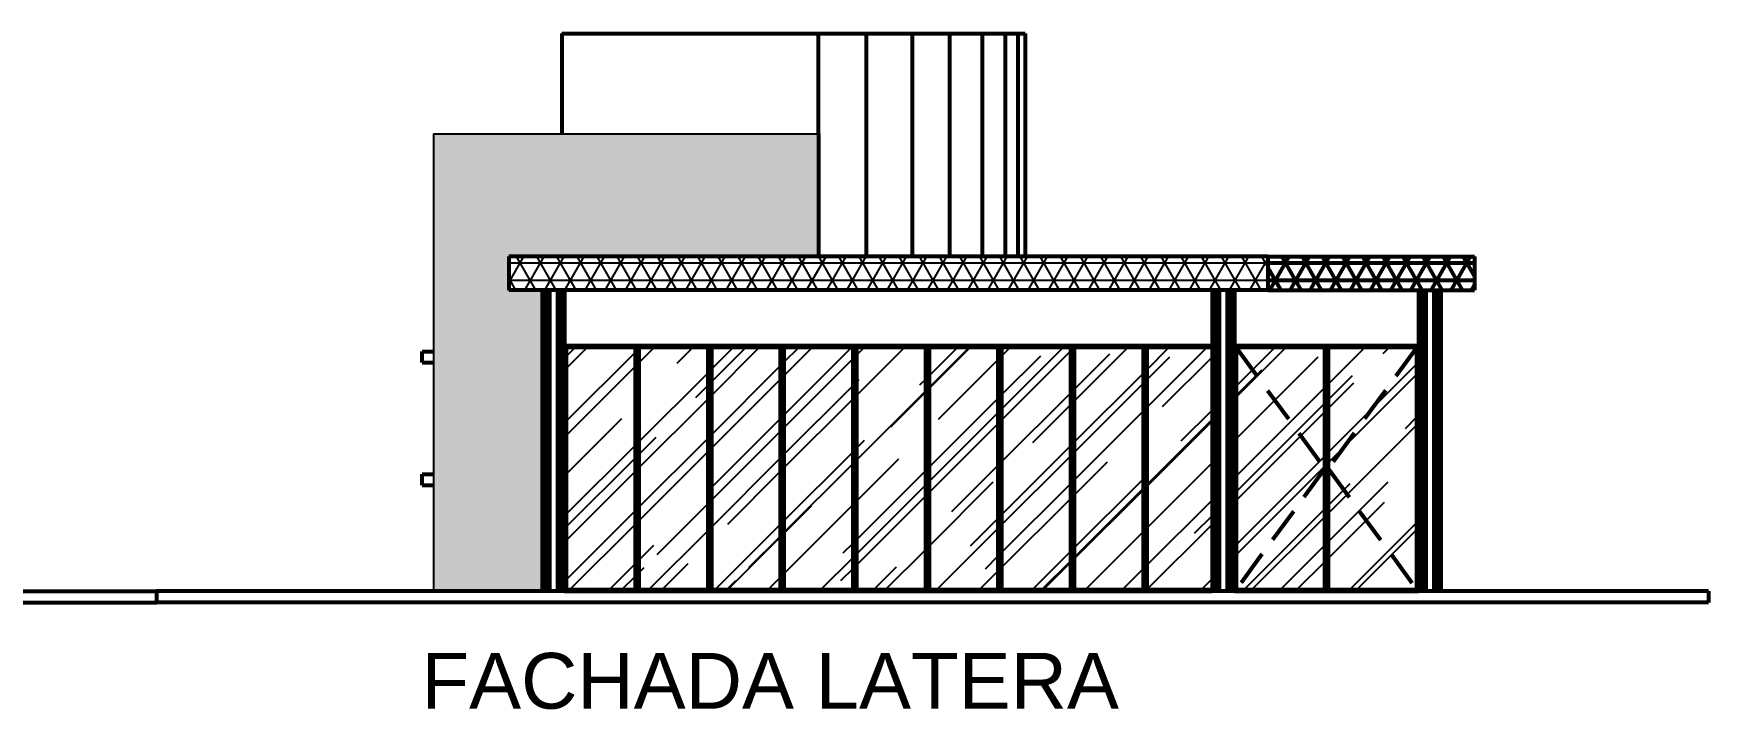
# Model space of a CAD drawing. Extents: x -98 to 79, y 8 to 90.
# Drawn here: x 63.99 to 79, y 38.84 to 44.9 of the extents above; entities that cross this region are included whole.
import ezdxf

# ---------------------------------------------------------------- set-up
doc = ezdxf.new("R2010")
doc.units = 0
doc.header["$MEASUREMENT"] = 0
doc.linetypes.add('HIDDEN2', pattern=[4.7625, 3.175, -1.5875])
doc.layers.add('MURO', color=7, linetype='CONTINUOUS', lineweight=53)
doc.layers.add('SOMBRA_MURO', color=254, linetype='CONTINUOUS')
doc.layers.add('VENTANAS', color=4, linetype='CONTINUOUS')
doc.styles.get("Standard").update_dxf_attribs({"font": 'arial.ttf'})
pattern_1 = [(0, (47.06303, -27.7796), (0, 0.15625), []), (60, (47.06303, -27.7796), (-0.13531647, 0.078125), []), (120, (47.06303, -27.7796), (-0.13531647, -0.078125), [])]
pattern_2 = [(45, (47.06303, -27.7796), (0.424264, 1.131371), [7.5, -1, 2.5, -0.5]), (45, (47.3565, -27.1326), (-0.8237794, 0.1166726), [1.5, -0.165, 3, -0.375]), (45, (46.9393, -27.3023), (1.6015969, 2.0753584), [4, -0.7, 2, -0.5])]

msp = doc.modelspace()

# ---------------------------------------------------------------- hatches: boundary and pattern name
at = {"layer": 'MURO'}
h = msp.add_hatch(dxfattribs=at)
h.set_pattern_fill('NET3', color=256, scale=1.25, style=0)
h.set_pattern_definition(pattern_1)
h.paths.add_polyline_path([(76.9, 42.602), (76.9, 42.902), (75.05, 42.902), (75.05, 42.602)])
at = {"layer": 'SOMBRA_MURO'}
h = msp.add_hatch(dxfattribs=at)
h.set_pattern_fill('AR-CONC', color=5, scale=0.03, style=0)
h.set_pattern_definition([(50, (47.06303, -27.7796), (0.21517805, -0.01882564), [0.0225, -0.2475]), (355, (47.06303, -27.7796), (-0.0416254, 0.22565764), [0.018, -0.198]), (100.4514, (47.08096, -27.78117), (0.1735528, 0.20683186), [0.01912206, -0.21034263]), (46.1842, (47.06303, -27.7196), (0.3201723, -0.0496557), [0.03375, -0.37125]), (96.6356, (47.0897, -27.72374), (0.2803988, 0.2922354), [0.0286831, -0.3155139]), (351.1842, (47.06303, -27.7196), (0.2803986, 0.2922356), [0.027, -0.297]), (21, (47.09303, -27.7346), (0.1790721, -0.12078567), [0.0225, -0.2475]), (326, (47.09303, -27.7346), (0.0729946, 0.217545), [0.018, -0.198]), (71.4514, (47.10795, -27.74467), (0.2520668, 0.09675915), [0.01912206, -0.21034263]), (37.5, (47.06303, -27.7796), (0.00364796, 0.09986816), [0, -0.1956, 0, -0.201, 0, -0.19875]), (7.5, (47.06303, -27.7796), (0.07892086, 0.11832351), [0, -0.1146, 0, -0.1911, 0, -0.07575]), (327.5, (46.99613, -27.7796), (0.16014673, -0.00676646), [0, -0.075, 0, -0.234, 0, -0.3105]), (317.5, (46.96613, -27.7796), (0.17495585, 0.0300315), [0, -0.0975, 0, -0.1554, 0, -0.2205])])
h.paths.add_polyline_path([(71.025, 42.902), (71.025, 44.002), (67.575, 44.002), (67.575, 39.902), (68.55, 39.902), (68.55, 42.602), (68.25, 42.602), (68.25, 42.902)])
at = {"layer": 'VENTANAS'}
h = msp.add_hatch(dxfattribs=at)
h.set_pattern_fill('NET3', color=94, scale=1.25, style=0)
h.set_pattern_definition(pattern_1)
h.paths.add_polyline_path([(75.05, 42.602), (75.05, 42.902), (68.25, 42.902), (68.25, 42.602)])
h = msp.add_hatch(dxfattribs=at)
h.set_pattern_fill('AR-RROOF', color=256, scale=0.5, angle=45, style=0)
h.set_pattern_definition(pattern_2)
h.paths.add_polyline_path([(69.385, 42.087), (68.765, 42.087), (68.765, 39.917), (69.385, 39.917)])
h.paths.add_polyline_path([(70.035, 42.087), (69.415, 42.087), (69.415, 39.917), (70.035, 39.917)])
h.paths.add_polyline_path([(70.685, 42.087), (70.065, 42.087), (70.065, 39.917), (70.685, 39.917)])
h.paths.add_polyline_path([(71.335, 42.087), (70.715, 42.087), (70.715, 39.917), (71.335, 39.917)])
h.paths.add_polyline_path([(71.985, 42.087), (71.365, 42.087), (71.365, 39.917), (71.985, 39.917)])
h.paths.add_polyline_path([(72.635, 42.087), (72.015, 42.087), (72.015, 39.917), (72.635, 39.917)])
h.paths.add_polyline_path([(72.665, 39.917), (73.285, 39.917), (73.285, 42.087), (72.665, 42.087)])
h.paths.add_polyline_path([(73.935, 42.087), (73.315, 42.087), (73.315, 39.917), (73.935, 39.917)])
h.paths.add_polyline_path([(73.965, 39.917), (74.55, 39.917), (74.55, 42.087), (73.965, 42.087)])
h = msp.add_hatch(dxfattribs=at)
h.set_pattern_fill('AR-RROOF', color=256, scale=0.5, angle=45, style=0)
h.set_pattern_definition(pattern_2)
h.paths.add_polyline_path([(75.59, 39.917), (76.385, 39.917), (76.385, 42.087), (75.59, 42.087)])
h.paths.add_polyline_path([(74.765, 39.917), (75.56, 39.917), (75.56, 42.087), (74.765, 42.087)])

# ---------------------------------------------------------------- linework, layer by layer
at = {"layer": 'MURO'}
for p, q in [((68.725, 44.902), (68.725, 44.002)), ((68.725, 44.902), (72.875, 44.902)), ((71.025, 44.002), (71.025, 44.902)), ((71.451, 44.902), (71.451, 42.902)), ((71.863, 44.902), (71.863, 42.902)), ((72.198, 44.902), (72.198, 42.902)), ((72.492, 44.902), (72.492, 42.902)), ((72.696, 44.902), (72.696, 42.902)), ((72.811, 44.902), (72.811, 42.902)), ((72.875, 44.902), (72.875, 42.902)), ((71.025, 44.002), (71.025, 42.902)), ((75.05, 42.902), (68.25, 42.902)), ((68.25, 42.902), (68.25, 42.602)), ((75.05, 42.902), (76.9, 42.902)), ((75.05, 42.902), (75.05, 42.602)), ((76.9, 42.902), (76.9, 42.602)), ((75.05, 42.602), (68.25, 42.602)), ((68.55, 42.602), (68.55, 39.902)), ((68.566, 42.602), (68.566, 39.902)), ((68.587, 42.602), (68.587, 39.902)), ((68.614, 42.602), (68.614, 39.902)), ((68.686, 42.602), (68.686, 39.902)), ((68.713, 42.602), (68.713, 39.902)), ((68.734, 42.602), (68.734, 39.902)), ((68.75, 42.602), (68.75, 39.902)), ((74.55, 42.602), (74.55, 39.902)), ((74.566, 42.602), (74.566, 39.902)), ((74.587, 42.602), (74.587, 39.902)), ((74.614, 42.602), (74.614, 39.902)), ((74.686, 42.602), (74.686, 39.902)), ((74.713, 42.602), (74.713, 39.902)), ((74.734, 42.602), (74.734, 39.902)), ((74.75, 42.602), (74.75, 39.902)), ((75.05, 42.602), (76.9, 42.602)), ((76.4, 42.602), (76.4, 39.902)), ((76.416, 42.602), (76.416, 39.902)), ((76.437, 42.602), (76.437, 39.902)), ((76.464, 42.602), (76.464, 39.902)), ((76.536, 42.602), (76.536, 39.902)), ((76.563, 42.602), (76.563, 39.902)), ((76.584, 42.602), (76.584, 39.902)), ((76.6, 42.602), (76.6, 39.902)), ((67.475, 42.052), (67.575, 42.052)), ((67.475, 41.952), (67.475, 42.052)), ((69.4, 42.102), (69.4, 39.902)), ((70.05, 42.102), (70.05, 39.902)), ((70.7, 42.102), (70.7, 39.902)), ((71.35, 42.102), (71.35, 39.902)), ((72, 42.102), (72, 39.902)), ((72.65, 42.102), (72.65, 39.902)), ((73.3, 42.102), (73.3, 39.902)), ((73.95, 42.102), (73.95, 39.902)), ((74.75, 42.102), (76.4, 42.102)), ((75.575, 42.102), (75.575, 39.902)), ((67.475, 41.952), (67.575, 41.952)), ((67.475, 40.852), (67.475, 40.952)), ((67.475, 40.952), (67.575, 40.952)), ((67.475, 40.852), (67.575, 40.852)), ((39.195, 39.902), (65.095, 39.902)), ((39.195, 39.802), (65.095, 39.802)), ((65.095, 39.902), (65.095, 39.802)), ((78.997, 39.902), (65.095, 39.902)), ((65.095, 39.902), (65.095, 39.802)), ((78.997, 39.802), (65.095, 39.802)), ((78.997, 39.902), (78.997, 39.802))]:
    msp.add_line(p, q, dxfattribs=at)
at = {"layer": 'MURO', "linetype": 'HIDDEN2', "ltscale": 0.1}
for p, q in [((74.765, 42.087), (75.56, 41.002)), ((76.385, 42.087), (75.59, 41.002)), ((75.56, 41.002), (74.765, 39.917)), ((75.59, 41.002), (76.385, 39.917))]:
    msp.add_line(p, q, dxfattribs=at)
at = {"layer": 'MURO'}
for points in [[(69.4, 42.102), (68.75, 42.102), (68.75, 39.902), (69.4, 39.902)], [(69.385, 42.087), (68.765, 42.087), (68.765, 39.917), (69.385, 39.917)], [(70.05, 42.102), (69.4, 42.102), (69.4, 39.902), (70.05, 39.902)], [(70.035, 42.087), (69.415, 42.087), (69.415, 39.917), (70.035, 39.917)], [(70.7, 42.102), (70.05, 42.102), (70.05, 39.902), (70.7, 39.902)], [(70.685, 42.087), (70.065, 42.087), (70.065, 39.917), (70.685, 39.917)], [(71.35, 42.102), (70.7, 42.102), (70.7, 39.902), (71.35, 39.902)], [(71.335, 42.087), (70.715, 42.087), (70.715, 39.917), (71.335, 39.917)], [(72, 42.102), (71.35, 42.102), (71.35, 39.902), (72, 39.902)], [(71.985, 42.087), (71.365, 42.087), (71.365, 39.917), (71.985, 39.917)], [(72.65, 42.102), (72, 42.102), (72, 39.902), (72.65, 39.902)], [(72.635, 42.087), (72.015, 42.087), (72.015, 39.917), (72.635, 39.917)], [(73.3, 42.102), (72.65, 42.102), (72.65, 39.902), (73.3, 39.902)], [(73.285, 42.087), (72.665, 42.087), (72.665, 39.917), (73.285, 39.917)], [(73.95, 42.102), (73.3, 42.102), (73.3, 39.902), (73.95, 39.902)], [(73.935, 42.087), (73.315, 42.087), (73.315, 39.917), (73.935, 39.917)], [(75.575, 42.102), (74.75, 42.102), (74.75, 39.902), (75.575, 39.902)], [(75.56, 42.087), (74.765, 42.087), (74.765, 39.917), (75.56, 39.917)], [(76.4, 42.102), (75.575, 42.102), (75.575, 39.902), (76.4, 39.902)], [(76.385, 42.087), (75.59, 42.087), (75.59, 39.917), (76.385, 39.917)]]:
    msp.add_lwpolyline(points, close=True, dxfattribs=at)
for points in [[(74.55, 42.102), (73.95, 42.102), (73.95, 39.902), (74.55, 39.902)], [(74.55, 42.087), (73.965, 42.087), (73.965, 39.917), (74.55, 39.917)]]:
    msp.add_lwpolyline(points, dxfattribs=at)
at = {"layer": 'SOMBRA_MURO', "color": 5}
for q in [(67.575, 39.902), (71.025, 44.002)]:
    msp.add_line((67.575, 44.002), q, dxfattribs=at)

# ---------------------------------------------------------------- texts
at = {"layer": 'MURO'}
msp.add_text('FACHADA LATERA', height=0.5, dxfattribs=at).set_placement((67.468, 38.849))

doc.saveas('drawing.dxf')
